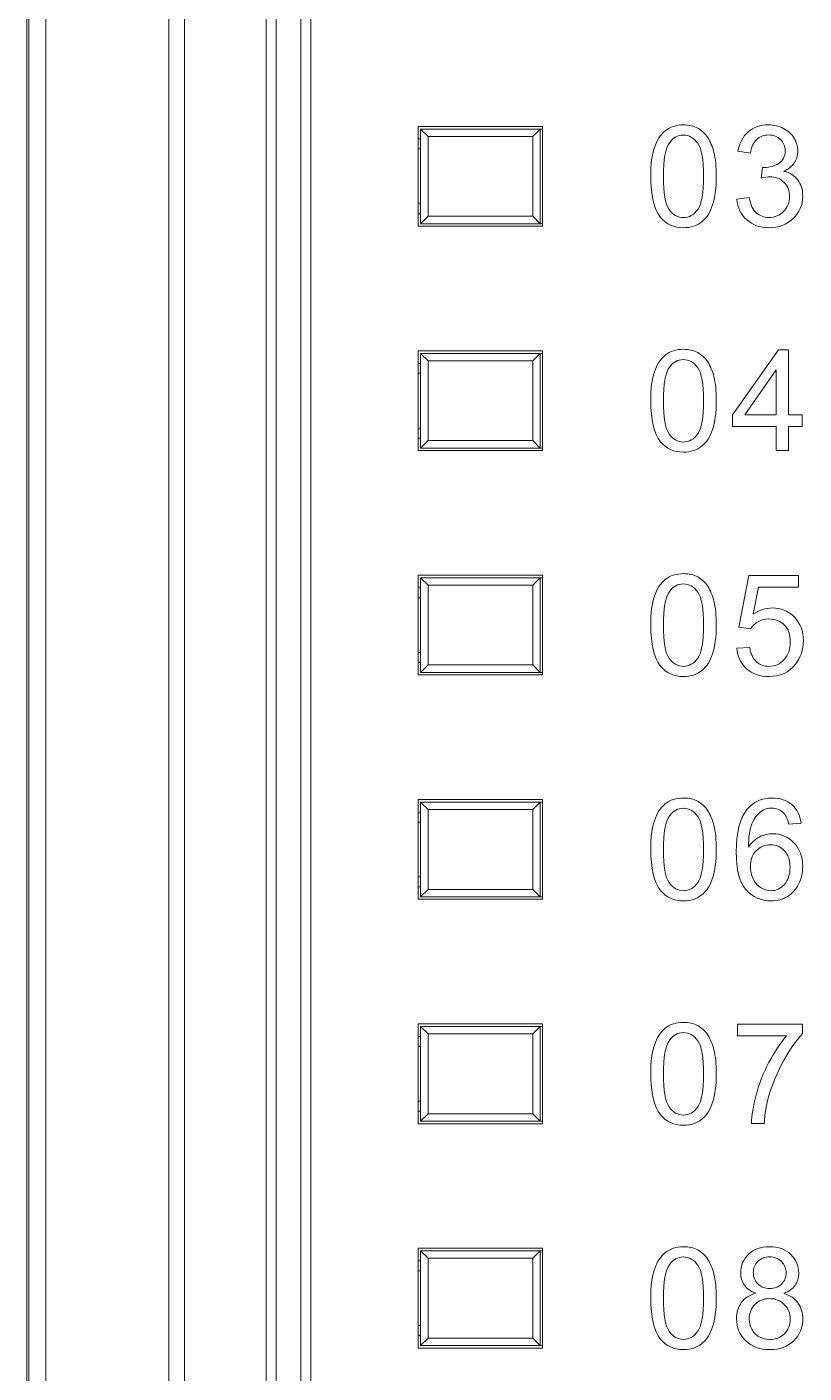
# Model space of a CAD drawing. Header units: millimetres. Extents: x 33157 to 59611, y -29750 to 1750.
# Drawn here: x 54231.68 to 54247.27, y -3634.08 to -3607.08 of the extents above; entities that cross this region are included whole.
import ezdxf

# ---------------------------------------------------------------- set-up
doc = ezdxf.new("R2010")
doc.units = ezdxf.units.MM
doc.layers.add('layer 1', color=7, linetype='Continuous', lineweight=18)

msp = doc.modelspace()

# ---------------------------------------------------------------- linework, layer by layer
at = {"layer": 'layer 1', "lineweight": 9}
for p, q in [((54231.676, -3580.831), (54231.676, -3679.331)), ((54231.714, -3581.495), (54231.714, -3678.667)), ((54232.056, -3581.495), (54232.056, -3678.667)), ((54234.522, -3585.811), (54234.522, -3674.35)), ((54234.839, -3585.811), (54234.839, -3674.35)), ((54236.476, -3586.081), (54236.476, -3674.081)), ((54236.676, -3586.081), (54236.676, -3674.081)), ((54237.176, -3586.081), (54237.176, -3674.081)), ((54237.376, -3586.081), (54237.376, -3674.081)), ((54239.526, -3609.081), (54239.526, -3611.081)), ((54242.026, -3609.081), (54242.026, -3611.081)), ((54239.576, -3609.131), (54239.576, -3611.031)), ((54239.726, -3609.281), (54239.726, -3610.881)), ((54241.826, -3609.281), (54241.826, -3610.881)), ((54241.976, -3609.131), (54241.976, -3611.031)), ((54239.526, -3613.581), (54239.526, -3615.581)), ((54239.576, -3613.631), (54239.576, -3615.531)), ((54241.976, -3613.631), (54241.976, -3615.531)), ((54242.026, -3613.581), (54242.026, -3615.581)), ((54239.726, -3613.781), (54239.726, -3615.381)), ((54241.826, -3613.781), (54241.826, -3615.381)), ((54239.526, -3618.081), (54239.526, -3620.081)), ((54239.576, -3618.131), (54239.576, -3620.031)), ((54241.976, -3618.131), (54241.976, -3620.031)), ((54242.026, -3618.081), (54242.026, -3620.081)), ((54239.726, -3618.281), (54239.726, -3619.881)), ((54241.826, -3618.281), (54241.826, -3619.881)), ((54239.526, -3622.581), (54239.526, -3624.581)), ((54242.026, -3622.581), (54242.026, -3624.581)), ((54239.576, -3622.631), (54239.576, -3624.531)), ((54239.726, -3622.781), (54239.726, -3624.381)), ((54241.826, -3622.781), (54241.826, -3624.381)), ((54241.976, -3622.631), (54241.976, -3624.531)), ((54239.526, -3627.081), (54239.526, -3629.081)), ((54239.576, -3627.131), (54239.576, -3629.031)), ((54241.976, -3627.131), (54241.976, -3629.031)), ((54242.026, -3627.081), (54242.026, -3629.081)), ((54239.726, -3627.281), (54239.726, -3628.881)), ((54241.826, -3627.281), (54241.826, -3628.881)), ((54239.526, -3631.581), (54239.526, -3633.581)), ((54239.576, -3631.631), (54239.576, -3633.531)), ((54241.976, -3631.631), (54241.976, -3633.531)), ((54242.026, -3631.581), (54242.026, -3633.581)), ((54239.726, -3631.781), (54239.726, -3633.381)), ((54241.826, -3631.781), (54241.826, -3633.381))]:
    msp.add_line(p, q, dxfattribs=at)
for points in [[(54242.026, -3609.081), (54242.026, -3609.081), (54239.526, -3609.081), (54239.526, -3609.081)], [(54239.576, -3609.331), (54239.576, -3609.331), (54239.526, -3609.331), (54239.526, -3609.331)], [(54239.576, -3609.131), (54239.576, -3609.131), (54242.026, -3609.131), (54242.026, -3609.131)], [(54239.576, -3609.131), (54239.576, -3609.131), (54239.726, -3609.281), (54239.726, -3609.281)], [(54241.826, -3609.281), (54241.826, -3609.281), (54239.726, -3609.281), (54239.726, -3609.281)], [(54241.976, -3609.131), (54241.976, -3609.131), (54241.826, -3609.281), (54241.826, -3609.281)], [(54239.576, -3609.531), (54239.576, -3609.531), (54239.526, -3609.531), (54239.526, -3609.531)], [(54239.526, -3610.631), (54239.526, -3610.631), (54239.576, -3610.631), (54239.576, -3610.631)], [(54239.526, -3610.831), (54239.526, -3610.831), (54239.576, -3610.831), (54239.576, -3610.831)], [(54239.576, -3611.031), (54239.576, -3611.031), (54239.726, -3610.881), (54239.726, -3610.881)], [(54239.726, -3610.881), (54239.726, -3610.881), (54241.826, -3610.881), (54241.826, -3610.881)], [(54241.976, -3611.031), (54241.976, -3611.031), (54241.826, -3610.881), (54241.826, -3610.881)], [(54239.526, -3611.081), (54239.526, -3611.081), (54242.026, -3611.081), (54242.026, -3611.081)], [(54239.576, -3611.031), (54239.576, -3611.031), (54242.026, -3611.031), (54242.026, -3611.031)], [(54242.026, -3613.581), (54242.026, -3613.581), (54239.526, -3613.581), (54239.526, -3613.581)], [(54239.576, -3613.631), (54239.576, -3613.631), (54242.026, -3613.631), (54242.026, -3613.631)], [(54239.576, -3613.631), (54239.576, -3613.631), (54239.726, -3613.781), (54239.726, -3613.781)], [(54241.976, -3613.631), (54241.976, -3613.631), (54241.826, -3613.781), (54241.826, -3613.781)], [(54239.576, -3613.831), (54239.576, -3613.831), (54239.526, -3613.831), (54239.526, -3613.831)], [(54241.826, -3613.781), (54241.826, -3613.781), (54239.726, -3613.781), (54239.726, -3613.781)], [(54239.576, -3614.031), (54239.576, -3614.031), (54239.526, -3614.031), (54239.526, -3614.031)], [(54239.526, -3615.131), (54239.526, -3615.131), (54239.576, -3615.131), (54239.576, -3615.131)], [(54239.526, -3615.331), (54239.526, -3615.331), (54239.576, -3615.331), (54239.576, -3615.331)], [(54239.576, -3615.531), (54239.576, -3615.531), (54242.026, -3615.531), (54242.026, -3615.531)], [(54239.576, -3615.531), (54239.576, -3615.531), (54239.726, -3615.381), (54239.726, -3615.381)], [(54239.726, -3615.381), (54239.726, -3615.381), (54241.826, -3615.381), (54241.826, -3615.381)], [(54241.976, -3615.531), (54241.976, -3615.531), (54241.826, -3615.381), (54241.826, -3615.381)], [(54239.526, -3615.581), (54239.526, -3615.581), (54242.026, -3615.581), (54242.026, -3615.581)], [(54242.026, -3618.081), (54242.026, -3618.081), (54239.526, -3618.081), (54239.526, -3618.081)], [(54239.576, -3618.131), (54239.576, -3618.131), (54242.026, -3618.131), (54242.026, -3618.131)], [(54239.576, -3618.131), (54239.576, -3618.131), (54239.726, -3618.281), (54239.726, -3618.281)], [(54241.976, -3618.131), (54241.976, -3618.131), (54241.826, -3618.281), (54241.826, -3618.281)], [(54239.576, -3618.331), (54239.576, -3618.331), (54239.526, -3618.331), (54239.526, -3618.331)], [(54239.576, -3618.531), (54239.576, -3618.531), (54239.526, -3618.531), (54239.526, -3618.531)], [(54241.826, -3618.281), (54241.826, -3618.281), (54239.726, -3618.281), (54239.726, -3618.281)], [(54239.526, -3619.631), (54239.526, -3619.631), (54239.576, -3619.631), (54239.576, -3619.631)], [(54239.526, -3619.831), (54239.526, -3619.831), (54239.576, -3619.831), (54239.576, -3619.831)], [(54239.576, -3620.031), (54239.576, -3620.031), (54239.726, -3619.881), (54239.726, -3619.881)], [(54239.726, -3619.881), (54239.726, -3619.881), (54241.826, -3619.881), (54241.826, -3619.881)], [(54241.976, -3620.031), (54241.976, -3620.031), (54241.826, -3619.881), (54241.826, -3619.881)], [(54239.526, -3620.081), (54239.526, -3620.081), (54242.026, -3620.081), (54242.026, -3620.081)], [(54239.576, -3620.031), (54239.576, -3620.031), (54242.026, -3620.031), (54242.026, -3620.031)], [(54242.026, -3622.581), (54242.026, -3622.581), (54239.526, -3622.581), (54239.526, -3622.581)], [(54239.576, -3622.831), (54239.576, -3622.831), (54239.526, -3622.831), (54239.526, -3622.831)], [(54239.576, -3622.631), (54239.576, -3622.631), (54242.026, -3622.631), (54242.026, -3622.631)], [(54239.576, -3622.631), (54239.576, -3622.631), (54239.726, -3622.781), (54239.726, -3622.781)], [(54241.826, -3622.781), (54241.826, -3622.781), (54239.726, -3622.781), (54239.726, -3622.781)], [(54241.976, -3622.631), (54241.976, -3622.631), (54241.826, -3622.781), (54241.826, -3622.781)], [(54239.576, -3623.031), (54239.576, -3623.031), (54239.526, -3623.031), (54239.526, -3623.031)], [(54239.526, -3624.131), (54239.526, -3624.131), (54239.576, -3624.131), (54239.576, -3624.131)], [(54239.526, -3624.331), (54239.526, -3624.331), (54239.576, -3624.331), (54239.576, -3624.331)], [(54239.576, -3624.531), (54239.576, -3624.531), (54239.726, -3624.381), (54239.726, -3624.381)], [(54239.726, -3624.381), (54239.726, -3624.381), (54241.826, -3624.381), (54241.826, -3624.381)], [(54241.976, -3624.531), (54241.976, -3624.531), (54241.826, -3624.381), (54241.826, -3624.381)], [(54239.526, -3624.581), (54239.526, -3624.581), (54242.026, -3624.581), (54242.026, -3624.581)], [(54239.576, -3624.531), (54239.576, -3624.531), (54242.026, -3624.531), (54242.026, -3624.531)], [(54242.026, -3627.081), (54242.026, -3627.081), (54239.526, -3627.081), (54239.526, -3627.081)], [(54239.576, -3627.131), (54239.576, -3627.131), (54242.026, -3627.131), (54242.026, -3627.131)], [(54239.576, -3627.131), (54239.576, -3627.131), (54239.726, -3627.281), (54239.726, -3627.281)], [(54241.976, -3627.131), (54241.976, -3627.131), (54241.826, -3627.281), (54241.826, -3627.281)], [(54239.576, -3627.331), (54239.576, -3627.331), (54239.526, -3627.331), (54239.526, -3627.331)], [(54241.826, -3627.281), (54241.826, -3627.281), (54239.726, -3627.281), (54239.726, -3627.281)], [(54239.576, -3627.531), (54239.576, -3627.531), (54239.526, -3627.531), (54239.526, -3627.531)], [(54239.526, -3628.631), (54239.526, -3628.631), (54239.576, -3628.631), (54239.576, -3628.631)], [(54239.526, -3628.831), (54239.526, -3628.831), (54239.576, -3628.831), (54239.576, -3628.831)], [(54239.576, -3629.031), (54239.576, -3629.031), (54242.026, -3629.031), (54242.026, -3629.031)], [(54239.576, -3629.031), (54239.576, -3629.031), (54239.726, -3628.881), (54239.726, -3628.881)], [(54239.726, -3628.881), (54239.726, -3628.881), (54241.826, -3628.881), (54241.826, -3628.881)], [(54241.976, -3629.031), (54241.976, -3629.031), (54241.826, -3628.881), (54241.826, -3628.881)], [(54239.526, -3629.081), (54239.526, -3629.081), (54242.026, -3629.081), (54242.026, -3629.081)], [(54242.026, -3631.581), (54242.026, -3631.581), (54239.526, -3631.581), (54239.526, -3631.581)], [(54239.576, -3631.631), (54239.576, -3631.631), (54242.026, -3631.631), (54242.026, -3631.631)], [(54239.576, -3631.631), (54239.576, -3631.631), (54239.726, -3631.781), (54239.726, -3631.781)], [(54241.976, -3631.631), (54241.976, -3631.631), (54241.826, -3631.781), (54241.826, -3631.781)], [(54239.576, -3631.831), (54239.576, -3631.831), (54239.526, -3631.831), (54239.526, -3631.831)], [(54239.576, -3632.031), (54239.576, -3632.031), (54239.526, -3632.031), (54239.526, -3632.031)], [(54241.826, -3631.781), (54241.826, -3631.781), (54239.726, -3631.781), (54239.726, -3631.781)], [(54239.526, -3633.131), (54239.526, -3633.131), (54239.576, -3633.131), (54239.576, -3633.131)], [(54239.526, -3633.331), (54239.526, -3633.331), (54239.576, -3633.331), (54239.576, -3633.331)], [(54239.576, -3633.531), (54239.576, -3633.531), (54239.726, -3633.381), (54239.726, -3633.381)], [(54239.726, -3633.381), (54239.726, -3633.381), (54241.826, -3633.381), (54241.826, -3633.381)], [(54241.976, -3633.531), (54241.976, -3633.531), (54241.826, -3633.381), (54241.826, -3633.381)], [(54239.526, -3633.581), (54239.526, -3633.581), (54242.026, -3633.581), (54242.026, -3633.581)], [(54239.576, -3633.531), (54239.576, -3633.531), (54242.026, -3633.531), (54242.026, -3633.531)]]:
    msp.add_open_spline(points, degree=3, dxfattribs=at)
at = {"layer": 'layer 1'}
for points, knots in [([(54244.195, -3610.08), (54244.195, -3609.842), (54244.219, -3609.649), (54244.268, -3609.503), (54244.317, -3609.357), (54244.39, -3609.244), (54244.487, -3609.166), (54244.584, -3609.087), (54244.706, -3609.048), (54244.852, -3609.048), (54244.96, -3609.048), (54245.055, -3609.07), (54245.138, -3609.114), (54245.22, -3609.157), (54245.287, -3609.22), (54245.34, -3609.303), (54245.393, -3609.385), (54245.434, -3609.485), (54245.464, -3609.603), (54245.495, -3609.721), (54245.51, -3609.88), (54245.51, -3610.08), (54245.51, -3610.317), (54245.485, -3610.509), (54245.437, -3610.655), (54245.388, -3610.801), (54245.316, -3610.914), (54245.219, -3610.993), (54245.122, -3611.072), (54245, -3611.111), (54244.852, -3611.111), (54244.658, -3611.111), (54244.505, -3611.042), (54244.394, -3610.903), (54244.261, -3610.734), (54244.195, -3610.46), (54244.195, -3610.08)], [0, 0, 0, 0, 142128.247999, 142128.247999, 142128.247999, 284256.495999, 284256.495999, 284256.495999, 426384.743998, 426384.743998, 426384.743998, 568512.991997, 568512.991997, 568512.991997, 710641.239996, 710641.239996, 710641.239996, 852769.487996, 852769.487996, 852769.487996, 994897.735995, 994897.735995, 994897.735995, 1137025.983994, 1137025.983994, 1137025.983994, 1279154.231994, 1279154.231994, 1279154.231994, 1421282.479993, 1421282.479993, 1421282.479993, 1563410.727992, 1563410.727992, 1563410.727992, 1705538.975991, 1705538.975991, 1705538.975991, 1705538.975991]), ([(54245.921, -3610.541), (54245.921, -3610.541), (54246.169, -3610.507), (54246.169, -3610.507), (54246.198, -3610.648), (54246.246, -3610.75), (54246.314, -3610.812), (54246.383, -3610.874), (54246.466, -3610.905), (54246.565, -3610.905), (54246.683, -3610.905), (54246.782, -3610.865), (54246.862, -3610.784), (54246.942, -3610.703), (54246.982, -3610.603), (54246.982, -3610.483), (54246.982, -3610.369), (54246.945, -3610.275), (54246.87, -3610.201), (54246.796, -3610.127), (54246.701, -3610.09), (54246.586, -3610.09), (54246.539, -3610.09), (54246.481, -3610.099), (54246.411, -3610.118), (54246.411, -3610.118), (54246.438, -3609.9), (54246.438, -3609.9), (54246.455, -3609.902), (54246.469, -3609.903), (54246.478, -3609.903), (54246.585, -3609.903), (54246.68, -3609.876), (54246.765, -3609.821), (54246.85, -3609.765), (54246.892, -3609.681), (54246.892, -3609.567), (54246.892, -3609.476), (54246.861, -3609.4), (54246.799, -3609.341), (54246.738, -3609.281), (54246.658, -3609.251), (54246.561, -3609.251), (54246.464, -3609.251), (54246.383, -3609.282), (54246.319, -3609.343), (54246.255, -3609.404), (54246.213, -3609.496), (54246.195, -3609.618), (54246.195, -3609.618), (54245.946, -3609.573), (54245.946, -3609.573), (54245.977, -3609.407), (54246.046, -3609.277), (54246.153, -3609.186), (54246.261, -3609.094), (54246.395, -3609.048), (54246.555, -3609.048), (54246.665, -3609.048), (54246.766, -3609.072), (54246.859, -3609.119), (54246.952, -3609.166), (54247.023, -3609.231), (54247.072, -3609.312), (54247.121, -3609.394), (54247.146, -3609.48), (54247.146, -3609.572), (54247.146, -3609.659), (54247.122, -3609.738), (54247.076, -3609.81), (54247.029, -3609.881), (54246.959, -3609.938), (54246.867, -3609.98), (54246.987, -3610.008), (54247.08, -3610.065), (54247.146, -3610.152), (54247.212, -3610.239), (54247.245, -3610.348), (54247.245, -3610.478), (54247.245, -3610.654), (54247.18, -3610.805), (54247.052, -3610.927), (54246.923, -3611.05), (54246.76, -3611.111), (54246.564, -3611.111), (54246.386, -3611.111), (54246.239, -3611.058), (54246.122, -3610.952), (54246.004, -3610.846), (54245.938, -3610.71), (54245.921, -3610.541)], [0, 0, 0, 0, 138161.352213, 138161.352213, 138161.352213, 276322.704427, 276322.704427, 276322.704427, 414484.05664, 414484.05664, 414484.05664, 552645.408854, 552645.408854, 552645.408854, 690806.761067, 690806.761067, 690806.761067, 828968.113281, 828968.113281, 828968.113281, 967129.465494, 967129.465494, 967129.465494, 1105290.817708, 1105290.817708, 1105290.817708, 1243452.169921, 1243452.169921, 1243452.169921, 1381613.522135, 1381613.522135, 1381613.522135, 1519774.874348, 1519774.874348, 1519774.874348, 1657936.226561, 1657936.226561, 1657936.226561, 1796097.578775, 1796097.578775, 1796097.578775, 1934258.930988, 1934258.930988, 1934258.930988, 2072420.283202, 2072420.283202, 2072420.283202, 2210581.635415, 2210581.635415, 2210581.635415, 2348742.987629, 2348742.987629, 2348742.987629, 2486904.339842, 2486904.339842, 2486904.339842, 2625065.692056, 2625065.692056, 2625065.692056, 2763227.044269, 2763227.044269, 2763227.044269, 2901388.396483, 2901388.396483, 2901388.396483, 3039549.748696, 3039549.748696, 3039549.748696, 3177711.10091, 3177711.10091, 3177711.10091, 3315872.453123, 3315872.453123, 3315872.453123, 3454033.805336, 3454033.805336, 3454033.805336, 3592195.15755, 3592195.15755, 3592195.15755, 3730356.509763, 3730356.509763, 3730356.509763, 3868517.861977, 3868517.861977, 3868517.861977, 4006679.21419, 4006679.21419, 4006679.21419, 4144840.566404, 4144840.566404, 4144840.566404, 4144840.566404]), ([(54244.449, -3610.081), (54244.449, -3610.414), (54244.487, -3610.635), (54244.565, -3610.744), (54244.642, -3610.853), (54244.738, -3610.908), (54244.852, -3610.908), (54244.966, -3610.908), (54245.062, -3610.853), (54245.14, -3610.743), (54245.217, -3610.633), (54245.256, -3610.413), (54245.256, -3610.081), (54245.256, -3609.749), (54245.217, -3609.527), (54245.14, -3609.418), (54245.063, -3609.309), (54244.966, -3609.254), (54244.849, -3609.254), (54244.736, -3609.254), (54244.644, -3609.303), (54244.576, -3609.399), (54244.491, -3609.522), (54244.449, -3609.75), (54244.449, -3610.081)], [0, 0, 0, 0, 145436.939596, 145436.939596, 145436.939596, 290873.879193, 290873.879193, 290873.879193, 436310.818789, 436310.818789, 436310.818789, 581747.758385, 581747.758385, 581747.758385, 727184.697981, 727184.697981, 727184.697981, 872621.637578, 872621.637578, 872621.637578, 1018058.577174, 1018058.577174, 1018058.577174, 1163495.51677, 1163495.51677, 1163495.51677, 1163495.51677]), ([(54244.195, -3614.581), (54244.195, -3614.342), (54244.219, -3614.15), (54244.268, -3614.004), (54244.318, -3613.857), (54244.39, -3613.745), (54244.487, -3613.666), (54244.584, -3613.588), (54244.706, -3613.549), (54244.852, -3613.549), (54244.961, -3613.549), (54245.056, -3613.571), (54245.138, -3613.614), (54245.22, -3613.658), (54245.287, -3613.721), (54245.34, -3613.803), (54245.393, -3613.885), (54245.434, -3613.985), (54245.464, -3614.103), (54245.495, -3614.222), (54245.51, -3614.381), (54245.51, -3614.581), (54245.51, -3614.818), (54245.485, -3615.01), (54245.437, -3615.156), (54245.389, -3615.302), (54245.316, -3615.414), (54245.219, -3615.493), (54245.122, -3615.572), (54245, -3615.612), (54244.852, -3615.612), (54244.658, -3615.612), (54244.505, -3615.543), (54244.394, -3615.404), (54244.261, -3615.235), (54244.195, -3614.96), (54244.195, -3614.581)], [0, 0, 0, 0, 142134.458406, 142134.458406, 142134.458406, 284268.916813, 284268.916813, 284268.916813, 426403.375219, 426403.375219, 426403.375219, 568537.833626, 568537.833626, 568537.833626, 710672.292032, 710672.292032, 710672.292032, 852806.750438, 852806.750438, 852806.750438, 994941.208845, 994941.208845, 994941.208845, 1137075.667251, 1137075.667251, 1137075.667251, 1279210.125658, 1279210.125658, 1279210.125658, 1421344.584064, 1421344.584064, 1421344.584064, 1563479.04247, 1563479.04247, 1563479.04247, 1705613.500877, 1705613.500877, 1705613.500877, 1705613.500877]), ([(54246.714, -3615.578), (54246.714, -3615.578), (54246.714, -3615.095), (54246.714, -3615.095), (54246.714, -3615.095), (54245.837, -3615.095), (54245.837, -3615.095), (54245.837, -3615.095), (54245.837, -3614.867), (54245.837, -3614.867), (54245.837, -3614.867), (54246.759, -3613.557), (54246.759, -3613.557), (54246.759, -3613.557), (54246.963, -3613.557), (54246.963, -3613.557), (54246.963, -3613.557), (54246.963, -3614.867), (54246.963, -3614.867), (54246.963, -3614.867), (54247.236, -3614.867), (54247.236, -3614.867), (54247.236, -3614.867), (54247.236, -3615.095), (54247.236, -3615.095), (54247.236, -3615.095), (54246.963, -3615.095), (54246.963, -3615.095), (54246.963, -3615.095), (54246.963, -3615.578), (54246.963, -3615.578), (54246.963, -3615.578), (54246.714, -3615.578), (54246.714, -3615.578)], [0, 0, 0, 0, 142571.617627, 142571.617627, 142571.617627, 285143.235254, 285143.235254, 285143.235254, 427714.852881, 427714.852881, 427714.852881, 570286.470508, 570286.470508, 570286.470508, 712858.088135, 712858.088135, 712858.088135, 855429.705762, 855429.705762, 855429.705762, 998001.323389, 998001.323389, 998001.323389, 1140572.941015, 1140572.941015, 1140572.941015, 1283144.558642, 1283144.558642, 1283144.558642, 1425716.176269, 1425716.176269, 1425716.176269, 1568287.793896, 1568287.793896, 1568287.793896, 1568287.793896]), ([(54244.449, -3614.582), (54244.449, -3614.914), (54244.487, -3615.135), (54244.565, -3615.245), (54244.643, -3615.354), (54244.739, -3615.409), (54244.852, -3615.409), (54244.966, -3615.409), (54245.062, -3615.354), (54245.14, -3615.244), (54245.217, -3615.134), (54245.256, -3614.913), (54245.256, -3614.582), (54245.256, -3614.249), (54245.217, -3614.028), (54245.14, -3613.919), (54245.063, -3613.809), (54244.966, -3613.755), (54244.85, -3613.755), (54244.736, -3613.755), (54244.644, -3613.803), (54244.576, -3613.9), (54244.491, -3614.023), (54244.449, -3614.25), (54244.449, -3614.582)], [0, 0, 0, 0, 145443.295256, 145443.295256, 145443.295256, 290886.590511, 290886.590511, 290886.590511, 436329.885767, 436329.885767, 436329.885767, 581773.181022, 581773.181022, 581773.181022, 727216.476278, 727216.476278, 727216.476278, 872659.771533, 872659.771533, 872659.771533, 1018103.066789, 1018103.066789, 1018103.066789, 1163546.362044, 1163546.362044, 1163546.362044, 1163546.362044]), ([(54246.714, -3614.867), (54246.714, -3614.867), (54246.714, -3613.958), (54246.714, -3613.958), (54246.714, -3613.958), (54246.081, -3614.867), (54246.081, -3614.867), (54246.081, -3614.867), (54246.714, -3614.867), (54246.714, -3614.867)], [0, 0, 0, 0, 161372.821436, 161372.821436, 161372.821436, 322745.642873, 322745.642873, 322745.642873, 484118.464309, 484118.464309, 484118.464309, 484118.464309]), ([(54244.195, -3619.081), (54244.195, -3618.842), (54244.219, -3618.65), (54244.268, -3618.504), (54244.317, -3618.357), (54244.39, -3618.245), (54244.487, -3618.166), (54244.584, -3618.088), (54244.706, -3618.049), (54244.852, -3618.049), (54244.96, -3618.049), (54245.055, -3618.071), (54245.138, -3618.114), (54245.22, -3618.158), (54245.287, -3618.221), (54245.34, -3618.303), (54245.393, -3618.385), (54245.434, -3618.485), (54245.464, -3618.603), (54245.495, -3618.722), (54245.51, -3618.881), (54245.51, -3619.081), (54245.51, -3619.318), (54245.485, -3619.51), (54245.437, -3619.656), (54245.388, -3619.802), (54245.316, -3619.914), (54245.219, -3619.993), (54245.122, -3620.072), (54245, -3620.112), (54244.852, -3620.112), (54244.658, -3620.112), (54244.505, -3620.043), (54244.394, -3619.904), (54244.261, -3619.735), (54244.195, -3619.46), (54244.195, -3619.081)], [0, 0, 0, 0, 142140.667948, 142140.667948, 142140.667948, 284281.335897, 284281.335897, 284281.335897, 426422.003845, 426422.003845, 426422.003845, 568562.671794, 568562.671794, 568562.671794, 710703.339742, 710703.339742, 710703.339742, 852844.007691, 852844.007691, 852844.007691, 994984.675639, 994984.675639, 994984.675639, 1137125.343588, 1137125.343588, 1137125.343588, 1279266.011536, 1279266.011536, 1279266.011536, 1421406.679485, 1421406.679485, 1421406.679485, 1563547.347433, 1563547.347433, 1563547.347433, 1705688.015382, 1705688.015382, 1705688.015382, 1705688.015382]), ([(54244.449, -3619.082), (54244.449, -3619.414), (54244.487, -3619.635), (54244.565, -3619.745), (54244.642, -3619.854), (54244.738, -3619.909), (54244.852, -3619.909), (54244.966, -3619.909), (54245.062, -3619.854), (54245.14, -3619.744), (54245.217, -3619.634), (54245.256, -3619.413), (54245.256, -3619.082), (54245.256, -3618.749), (54245.217, -3618.528), (54245.14, -3618.419), (54245.063, -3618.309), (54244.966, -3618.255), (54244.849, -3618.255), (54244.736, -3618.255), (54244.644, -3618.303), (54244.576, -3618.4), (54244.491, -3618.523), (54244.449, -3618.75), (54244.449, -3619.082)], [0, 0, 0, 0, 145449.65003, 145449.65003, 145449.65003, 290899.30006, 290899.30006, 290899.30006, 436348.950091, 436348.950091, 436348.950091, 581798.600121, 581798.600121, 581798.600121, 727248.250151, 727248.250151, 727248.250151, 872697.900181, 872697.900181, 872697.900181, 1018147.550212, 1018147.550212, 1018147.550212, 1163597.200242, 1163597.200242, 1163597.200242, 1163597.200242]), ([(54245.921, -3619.547), (54245.921, -3619.547), (54246.181, -3619.528), (54246.181, -3619.528), (54246.2, -3619.654), (54246.245, -3619.749), (54246.314, -3619.813), (54246.384, -3619.877), (54246.469, -3619.909), (54246.569, -3619.909), (54246.69, -3619.909), (54246.791, -3619.864), (54246.874, -3619.774), (54246.955, -3619.683), (54246.996, -3619.564), (54246.996, -3619.415), (54246.996, -3619.274), (54246.957, -3619.162), (54246.879, -3619.08), (54246.8, -3618.999), (54246.696, -3618.958), (54246.567, -3618.958), (54246.486, -3618.958), (54246.414, -3618.976), (54246.351, -3619.013), (54246.287, -3619.049), (54246.237, -3619.097), (54246.2, -3619.155), (54246.2, -3619.155), (54245.966, -3619.121), (54245.966, -3619.121), (54245.966, -3619.121), (54246.161, -3618.083), (54246.161, -3618.083), (54246.161, -3618.083), (54247.163, -3618.083), (54247.163, -3618.083), (54247.163, -3618.083), (54247.163, -3618.32), (54247.163, -3618.32), (54247.163, -3618.32), (54246.359, -3618.32), (54246.359, -3618.32), (54246.359, -3618.32), (54246.251, -3618.865), (54246.251, -3618.865), (54246.372, -3618.78), (54246.499, -3618.738), (54246.632, -3618.738), (54246.808, -3618.738), (54246.956, -3618.799), (54247.077, -3618.921), (54247.198, -3619.043), (54247.259, -3619.2), (54247.259, -3619.392), (54247.259, -3619.575), (54247.206, -3619.733), (54247.099, -3619.866), (54246.97, -3620.03), (54246.793, -3620.112), (54246.569, -3620.112), (54246.386, -3620.112), (54246.236, -3620.06), (54246.12, -3619.957), (54246.004, -3619.854), (54245.938, -3619.718), (54245.921, -3619.547)], [0, 0, 0, 0, 139135.939096, 139135.939096, 139135.939096, 278271.878192, 278271.878192, 278271.878192, 417407.817288, 417407.817288, 417407.817288, 556543.756384, 556543.756384, 556543.756384, 695679.69548, 695679.69548, 695679.69548, 834815.634576, 834815.634576, 834815.634576, 973951.573672, 973951.573672, 973951.573672, 1113087.512768, 1113087.512768, 1113087.512768, 1252223.451863, 1252223.451863, 1252223.451863, 1391359.390959, 1391359.390959, 1391359.390959, 1530495.330055, 1530495.330055, 1530495.330055, 1669631.269151, 1669631.269151, 1669631.269151, 1808767.208247, 1808767.208247, 1808767.208247, 1947903.147343, 1947903.147343, 1947903.147343, 2087039.086439, 2087039.086439, 2087039.086439, 2226175.025535, 2226175.025535, 2226175.025535, 2365310.964631, 2365310.964631, 2365310.964631, 2504446.903727, 2504446.903727, 2504446.903727, 2643582.842823, 2643582.842823, 2643582.842823, 2782718.781919, 2782718.781919, 2782718.781919, 2921854.721015, 2921854.721015, 2921854.721015, 3060990.660111, 3060990.660111, 3060990.660111, 3060990.660111]), ([(54244.195, -3623.581), (54244.195, -3623.342), (54244.219, -3623.15), (54244.268, -3623.004), (54244.317, -3622.857), (54244.39, -3622.745), (54244.487, -3622.666), (54244.584, -3622.588), (54244.706, -3622.549), (54244.852, -3622.549), (54244.96, -3622.549), (54245.055, -3622.571), (54245.138, -3622.614), (54245.22, -3622.658), (54245.287, -3622.721), (54245.34, -3622.803), (54245.393, -3622.885), (54245.434, -3622.985), (54245.464, -3623.103), (54245.495, -3623.222), (54245.51, -3623.381), (54245.51, -3623.581), (54245.51, -3623.818), (54245.485, -3624.01), (54245.437, -3624.156), (54245.388, -3624.302), (54245.316, -3624.414), (54245.219, -3624.493), (54245.122, -3624.572), (54245, -3624.612), (54244.852, -3624.612), (54244.658, -3624.612), (54244.505, -3624.543), (54244.394, -3624.404), (54244.261, -3624.235), (54244.195, -3623.96), (54244.195, -3623.581)], [0, 0, 0, 0, 142146.87835, 142146.87835, 142146.87835, 284293.756699, 284293.756699, 284293.756699, 426440.635049, 426440.635049, 426440.635049, 568587.513399, 568587.513399, 568587.513399, 710734.391749, 710734.391749, 710734.391749, 852881.270098, 852881.270098, 852881.270098, 995028.148448, 995028.148448, 995028.148448, 1137175.026798, 1137175.026798, 1137175.026798, 1279321.905147, 1279321.905147, 1279321.905147, 1421468.783497, 1421468.783497, 1421468.783497, 1563615.661847, 1563615.661847, 1563615.661847, 1705762.540196, 1705762.540196, 1705762.540196, 1705762.540196]), ([(54247.211, -3623.051), (54247.211, -3623.051), (54246.965, -3623.071), (54246.965, -3623.071), (54246.943, -3622.974), (54246.912, -3622.903), (54246.871, -3622.858), (54246.803, -3622.787), (54246.72, -3622.752), (54246.621, -3622.752), (54246.542, -3622.752), (54246.471, -3622.774), (54246.411, -3622.818), (54246.333, -3622.875), (54246.272, -3622.958), (54246.226, -3623.067), (54246.181, -3623.177), (54246.157, -3623.333), (54246.155, -3623.534), (54246.215, -3623.444), (54246.288, -3623.376), (54246.375, -3623.332), (54246.462, -3623.288), (54246.552, -3623.266), (54246.647, -3623.266), (54246.812, -3623.266), (54246.954, -3623.327), (54247.07, -3623.449), (54247.186, -3623.571), (54247.245, -3623.728), (54247.245, -3623.921), (54247.245, -3624.048), (54247.217, -3624.166), (54247.163, -3624.275), (54247.108, -3624.384), (54247.033, -3624.467), (54246.937, -3624.525), (54246.842, -3624.583), (54246.733, -3624.612), (54246.612, -3624.612), (54246.405, -3624.612), (54246.236, -3624.536), (54246.105, -3624.384), (54245.975, -3624.232), (54245.91, -3623.981), (54245.91, -3623.632), (54245.91, -3623.242), (54245.982, -3622.958), (54246.127, -3622.78), (54246.253, -3622.626), (54246.422, -3622.549), (54246.637, -3622.549), (54246.795, -3622.549), (54246.926, -3622.594), (54247.028, -3622.682), (54247.129, -3622.771), (54247.191, -3622.894), (54247.211, -3623.051)], [0, 0, 0, 0, 139615.749479, 139615.749479, 139615.749479, 279231.498958, 279231.498958, 279231.498958, 418847.248437, 418847.248437, 418847.248437, 558462.997916, 558462.997916, 558462.997916, 698078.747395, 698078.747395, 698078.747395, 837694.496873, 837694.496873, 837694.496873, 977310.246352, 977310.246352, 977310.246352, 1116925.995831, 1116925.995831, 1116925.995831, 1256541.74531, 1256541.74531, 1256541.74531, 1396157.494789, 1396157.494789, 1396157.494789, 1535773.244268, 1535773.244268, 1535773.244268, 1675388.993747, 1675388.993747, 1675388.993747, 1815004.743226, 1815004.743226, 1815004.743226, 1954620.492705, 1954620.492705, 1954620.492705, 2094236.242184, 2094236.242184, 2094236.242184, 2233851.991663, 2233851.991663, 2233851.991663, 2373467.741141, 2373467.741141, 2373467.741141, 2513083.49062, 2513083.49062, 2513083.49062, 2652699.240099, 2652699.240099, 2652699.240099, 2652699.240099]), ([(54244.449, -3623.582), (54244.449, -3623.914), (54244.487, -3624.135), (54244.565, -3624.245), (54244.642, -3624.354), (54244.738, -3624.409), (54244.852, -3624.409), (54244.966, -3624.409), (54245.062, -3624.354), (54245.14, -3624.244), (54245.217, -3624.134), (54245.256, -3623.913), (54245.256, -3623.582), (54245.256, -3623.249), (54245.217, -3623.028), (54245.14, -3622.919), (54245.063, -3622.809), (54244.966, -3622.755), (54244.849, -3622.755), (54244.736, -3622.755), (54244.644, -3622.803), (54244.576, -3622.9), (54244.491, -3623.023), (54244.449, -3623.25), (54244.449, -3623.582)], [0, 0, 0, 0, 145456.005685, 145456.005685, 145456.005685, 290912.01137, 290912.01137, 290912.01137, 436368.017055, 436368.017055, 436368.017055, 581824.02274, 581824.02274, 581824.02274, 727280.028425, 727280.028425, 727280.028425, 872736.03411, 872736.03411, 872736.03411, 1018192.039794, 1018192.039794, 1018192.039794, 1163648.045479, 1163648.045479, 1163648.045479, 1163648.045479]), ([(54246.195, -3623.923), (54246.195, -3624.009), (54246.213, -3624.091), (54246.249, -3624.169), (54246.286, -3624.247), (54246.336, -3624.306), (54246.401, -3624.347), (54246.466, -3624.388), (54246.534, -3624.409), (54246.607, -3624.409), (54246.713, -3624.409), (54246.803, -3624.366), (54246.878, -3624.282), (54246.953, -3624.197), (54246.991, -3624.082), (54246.991, -3623.937), (54246.991, -3623.797), (54246.954, -3623.687), (54246.88, -3623.607), (54246.806, -3623.526), (54246.712, -3623.486), (54246.597, -3623.486), (54246.486, -3623.486), (54246.39, -3623.526), (54246.312, -3623.607), (54246.234, -3623.687), (54246.195, -3623.793), (54246.195, -3623.923)], [0, 0, 0, 0, 144153.32438, 144153.32438, 144153.32438, 288306.648759, 288306.648759, 288306.648759, 432459.973139, 432459.973139, 432459.973139, 576613.297518, 576613.297518, 576613.297518, 720766.621898, 720766.621898, 720766.621898, 864919.946277, 864919.946277, 864919.946277, 1009073.270657, 1009073.270657, 1009073.270657, 1153226.595036, 1153226.595036, 1153226.595036, 1297379.919416, 1297379.919416, 1297379.919416, 1297379.919416]), ([(54244.195, -3628.081), (54244.195, -3627.842), (54244.219, -3627.65), (54244.268, -3627.504), (54244.317, -3627.357), (54244.39, -3627.245), (54244.487, -3627.166), (54244.584, -3627.088), (54244.706, -3627.049), (54244.852, -3627.049), (54244.96, -3627.049), (54245.055, -3627.071), (54245.138, -3627.114), (54245.22, -3627.158), (54245.287, -3627.221), (54245.34, -3627.303), (54245.393, -3627.385), (54245.434, -3627.485), (54245.464, -3627.603), (54245.495, -3627.722), (54245.51, -3627.881), (54245.51, -3628.081), (54245.51, -3628.318), (54245.485, -3628.51), (54245.437, -3628.656), (54245.388, -3628.802), (54245.316, -3628.914), (54245.219, -3628.993), (54245.122, -3629.072), (54245, -3629.112), (54244.852, -3629.112), (54244.658, -3629.112), (54244.505, -3629.043), (54244.394, -3628.904), (54244.261, -3628.735), (54244.195, -3628.46), (54244.195, -3628.081)], [0, 0, 0, 0, 142153.089357, 142153.089357, 142153.089357, 284306.178714, 284306.178714, 284306.178714, 426459.268072, 426459.268072, 426459.268072, 568612.357429, 568612.357429, 568612.357429, 710765.446786, 710765.446786, 710765.446786, 852918.536143, 852918.536143, 852918.536143, 995071.625501, 995071.625501, 995071.625501, 1137224.714858, 1137224.714858, 1137224.714858, 1279377.804215, 1279377.804215, 1279377.804215, 1421530.893572, 1421530.893572, 1421530.893572, 1563683.98293, 1563683.98293, 1563683.98293, 1705837.072287, 1705837.072287, 1705837.072287, 1705837.072287]), ([(54245.935, -3627.32), (54245.935, -3627.32), (54245.935, -3627.083), (54245.935, -3627.083), (54245.935, -3627.083), (54247.242, -3627.083), (54247.242, -3627.083), (54247.242, -3627.083), (54247.242, -3627.275), (54247.242, -3627.275), (54247.113, -3627.412), (54246.986, -3627.594), (54246.859, -3627.821), (54246.733, -3628.048), (54246.636, -3628.282), (54246.566, -3628.522), (54246.517, -3628.691), (54246.485, -3628.877), (54246.471, -3629.078), (54246.471, -3629.078), (54246.217, -3629.078), (54246.217, -3629.078), (54246.22, -3628.919), (54246.251, -3628.727), (54246.311, -3628.501), (54246.371, -3628.276), (54246.456, -3628.058), (54246.567, -3627.849), (54246.679, -3627.64), (54246.797, -3627.463), (54246.923, -3627.32), (54246.923, -3627.32), (54245.935, -3627.32), (54245.935, -3627.32)], [0, 0, 0, 0, 142589.60437, 142589.60437, 142589.60437, 285179.20874, 285179.20874, 285179.20874, 427768.81311, 427768.81311, 427768.81311, 570358.41748, 570358.41748, 570358.41748, 712948.02185, 712948.02185, 712948.02185, 855537.62622, 855537.62622, 855537.62622, 998127.23059, 998127.23059, 998127.23059, 1140716.83496, 1140716.83496, 1140716.83496, 1283306.43933, 1283306.43933, 1283306.43933, 1425896.0437, 1425896.0437, 1425896.0437, 1568485.64807, 1568485.64807, 1568485.64807, 1568485.64807]), ([(54244.449, -3628.082), (54244.449, -3628.414), (54244.487, -3628.635), (54244.565, -3628.745), (54244.642, -3628.854), (54244.738, -3628.909), (54244.852, -3628.909), (54244.966, -3628.909), (54245.062, -3628.854), (54245.14, -3628.744), (54245.217, -3628.634), (54245.256, -3628.413), (54245.256, -3628.082), (54245.256, -3627.749), (54245.217, -3627.528), (54245.14, -3627.419), (54245.063, -3627.309), (54244.966, -3627.255), (54244.849, -3627.255), (54244.736, -3627.255), (54244.644, -3627.303), (54244.576, -3627.4), (54244.491, -3627.523), (54244.449, -3627.75), (54244.449, -3628.082)], [0, 0, 0, 0, 145462.361961, 145462.361961, 145462.361961, 290924.723921, 290924.723921, 290924.723921, 436387.085882, 436387.085882, 436387.085882, 581849.447843, 581849.447843, 581849.447843, 727311.809804, 727311.809804, 727311.809804, 872774.171764, 872774.171764, 872774.171764, 1018236.533725, 1018236.533725, 1018236.533725, 1163698.895686, 1163698.895686, 1163698.895686, 1163698.895686]), ([(54244.195, -3632.581), (54244.195, -3632.342), (54244.219, -3632.15), (54244.268, -3632.004), (54244.317, -3631.857), (54244.39, -3631.745), (54244.487, -3631.666), (54244.584, -3631.588), (54244.706, -3631.549), (54244.852, -3631.549), (54244.96, -3631.549), (54245.055, -3631.571), (54245.138, -3631.614), (54245.22, -3631.658), (54245.287, -3631.721), (54245.34, -3631.803), (54245.393, -3631.885), (54245.434, -3631.985), (54245.464, -3632.103), (54245.495, -3632.222), (54245.51, -3632.381), (54245.51, -3632.581), (54245.51, -3632.818), (54245.485, -3633.01), (54245.437, -3633.156), (54245.388, -3633.302), (54245.316, -3633.414), (54245.219, -3633.493), (54245.122, -3633.572), (54245, -3633.612), (54244.852, -3633.612), (54244.658, -3633.612), (54244.505, -3633.543), (54244.394, -3633.404), (54244.261, -3633.235), (54244.195, -3632.96), (54244.195, -3632.581)], [0, 0, 0, 0, 142159.300971, 142159.300971, 142159.300971, 284318.601942, 284318.601942, 284318.601942, 426477.902913, 426477.902913, 426477.902913, 568637.203884, 568637.203884, 568637.203884, 710796.504855, 710796.504855, 710796.504855, 852955.805826, 852955.805826, 852955.805826, 995115.106797, 995115.106797, 995115.106797, 1137274.407768, 1137274.407768, 1137274.407768, 1279433.708739, 1279433.708739, 1279433.708739, 1421593.00971, 1421593.00971, 1421593.00971, 1563752.31068, 1563752.31068, 1563752.31068, 1705911.611651, 1705911.611651, 1705911.611651, 1705911.611651]), ([(54244.449, -3632.582), (54244.449, -3632.914), (54244.487, -3633.135), (54244.565, -3633.245), (54244.642, -3633.354), (54244.738, -3633.409), (54244.852, -3633.409), (54244.966, -3633.409), (54245.062, -3633.354), (54245.14, -3633.244), (54245.217, -3633.134), (54245.256, -3632.913), (54245.256, -3632.582), (54245.256, -3632.249), (54245.217, -3632.028), (54245.14, -3631.919), (54245.063, -3631.809), (54244.966, -3631.755), (54244.849, -3631.755), (54244.736, -3631.755), (54244.644, -3631.803), (54244.576, -3631.9), (54244.491, -3632.023), (54244.449, -3632.25), (54244.449, -3632.582)], [0, 0, 0, 0, 145468.718858, 145468.718858, 145468.718858, 290937.437715, 290937.437715, 290937.437715, 436406.156573, 436406.156573, 436406.156573, 581874.875431, 581874.875431, 581874.875431, 727343.594288, 727343.594288, 727343.594288, 872812.313146, 872812.313146, 872812.313146, 1018281.032003, 1018281.032003, 1018281.032003, 1163749.750861, 1163749.750861, 1163749.750861, 1163749.750861]), ([(54246.303, -3632.483), (54246.2, -3632.445), (54246.124, -3632.391), (54246.074, -3632.321), (54246.025, -3632.251), (54246, -3632.167), (54246, -3632.07), (54246, -3631.923), (54246.053, -3631.8), (54246.158, -3631.699), (54246.264, -3631.599), (54246.404, -3631.549), (54246.58, -3631.549), (54246.756, -3631.549), (54246.898, -3631.6), (54247.005, -3631.703), (54247.112, -3631.805), (54247.166, -3631.93), (54247.166, -3632.077), (54247.166, -3632.171), (54247.141, -3632.253), (54247.092, -3632.322), (54247.043, -3632.391), (54246.969, -3632.445), (54246.869, -3632.483), (54246.993, -3632.523), (54247.086, -3632.588), (54247.151, -3632.678), (54247.215, -3632.768), (54247.248, -3632.875), (54247.248, -3633), (54247.248, -3633.173), (54247.186, -3633.318), (54247.065, -3633.436), (54246.942, -3633.553), (54246.782, -3633.612), (54246.583, -3633.612), (54246.384, -3633.612), (54246.224, -3633.553), (54246.101, -3633.435), (54245.979, -3633.317), (54245.918, -3633.17), (54245.918, -3632.993), (54245.918, -3632.862), (54245.952, -3632.752), (54246.018, -3632.664), (54246.085, -3632.575), (54246.18, -3632.515), (54246.303, -3632.483)], [0, 0, 0, 0, 140509.172572, 140509.172572, 140509.172572, 281018.345143, 281018.345143, 281018.345143, 421527.517715, 421527.517715, 421527.517715, 562036.690286, 562036.690286, 562036.690286, 702545.862858, 702545.862858, 702545.862858, 843055.03543, 843055.03543, 843055.03543, 983564.208001, 983564.208001, 983564.208001, 1124073.380573, 1124073.380573, 1124073.380573, 1264582.553144, 1264582.553144, 1264582.553144, 1405091.725716, 1405091.725716, 1405091.725716, 1545600.898288, 1545600.898288, 1545600.898288, 1686110.070859, 1686110.070859, 1686110.070859, 1826619.243431, 1826619.243431, 1826619.243431, 1967128.416003, 1967128.416003, 1967128.416003, 2107637.588574, 2107637.588574, 2107637.588574, 2248146.761146, 2248146.761146, 2248146.761146, 2248146.761146]), ([(54246.254, -3632.061), (54246.254, -3632.157), (54246.285, -3632.235), (54246.345, -3632.296), (54246.407, -3632.357), (54246.486, -3632.387), (54246.586, -3632.387), (54246.682, -3632.387), (54246.76, -3632.357), (54246.821, -3632.297), (54246.882, -3632.237), (54246.912, -3632.163), (54246.912, -3632.075), (54246.912, -3631.984), (54246.881, -3631.907), (54246.818, -3631.845), (54246.756, -3631.783), (54246.677, -3631.752), (54246.583, -3631.752), (54246.487, -3631.752), (54246.409, -3631.783), (54246.347, -3631.843), (54246.285, -3631.904), (54246.254, -3631.976), (54246.254, -3632.061)], [0, 0, 0, 0, 145473.32501, 145473.32501, 145473.32501, 290946.650021, 290946.650021, 290946.650021, 436419.975031, 436419.975031, 436419.975031, 581893.300042, 581893.300042, 581893.300042, 727366.625052, 727366.625052, 727366.625052, 872839.950062, 872839.950062, 872839.950062, 1018313.275073, 1018313.275073, 1018313.275073, 1163786.600083, 1163786.600083, 1163786.600083, 1163786.600083]), ([(54246.172, -3632.995), (54246.172, -3633.066), (54246.189, -3633.134), (54246.222, -3633.201), (54246.255, -3633.267), (54246.304, -3633.318), (54246.371, -3633.354), (54246.438, -3633.39), (54246.509, -3633.409), (54246.585, -3633.409), (54246.704, -3633.409), (54246.802, -3633.371), (54246.879, -3633.294), (54246.955, -3633.218), (54246.994, -3633.121), (54246.994, -3633.004), (54246.994, -3632.884), (54246.954, -3632.785), (54246.875, -3632.707), (54246.796, -3632.629), (54246.697, -3632.59), (54246.577, -3632.59), (54246.459, -3632.59), (54246.363, -3632.629), (54246.287, -3632.706), (54246.21, -3632.783), (54246.172, -3632.88), (54246.172, -3632.995)], [0, 0, 0, 0, 144165.526105, 144165.526105, 144165.526105, 288331.05221, 288331.05221, 288331.05221, 432496.578315, 432496.578315, 432496.578315, 576662.104421, 576662.104421, 576662.104421, 720827.630526, 720827.630526, 720827.630526, 864993.156631, 864993.156631, 864993.156631, 1009158.682736, 1009158.682736, 1009158.682736, 1153324.208841, 1153324.208841, 1153324.208841, 1297489.734946, 1297489.734946, 1297489.734946, 1297489.734946])]:
    msp.add_open_spline(points, degree=3, knots=knots, dxfattribs=at)

doc.saveas('drawing.dxf')
